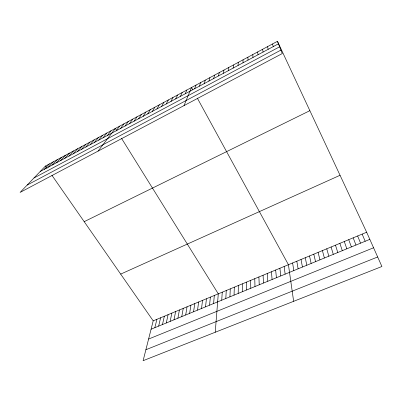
<?xml version="1.0" encoding="UTF-8"?>
<svg xmlns="http://www.w3.org/2000/svg" width="402" height="402" viewBox="0 0 402 402"><rect width="100%" height="100%" fill="white"/><g stroke="black" fill="none" stroke-linecap="round" stroke-linejoin="round"><path stroke-width="0.6" d="M242.376 291.721L242.436 283.802M243.014 62.802L243.069 59.797M238.205 293.435L238.366 285.495M234.054 295.138L234.311 287.174M229.924 296.837L230.281 288.852M225.813 298.525L226.261 290.515M238.059 65.461L238.255 62.38M221.718 300.209L222.266 292.179M215.231 332.248L218.286 293.827L121.484 138.288M213.588 303.545L214.321 295.475M209.548 305.203L210.377 297.113M233.135 68.099L233.472 64.953M205.528 306.857L206.447 298.741M201.528 308.5L202.538 300.364M197.543 310.138L198.643 301.982M193.578 311.766L194.764 303.59M228.235 70.727L228.713 67.511M189.628 313.389L190.905 305.193M185.694 315.002L187.061 306.791M181.779 316.61L183.232 308.379M177.885 318.213L179.423 309.962M223.361 73.335L223.979 70.059M174.006 319.806L175.629 311.535M170.141 321.394L171.85 313.103M166.297 322.972L168.091 314.666M218.517 75.933L219.266 72.591M162.468 324.545L164.343 316.223M158.654 326.112L160.614 317.771M154.86 327.67L156.901 319.309M51.928 175.302L153.202 320.846L143.117 360.694L381.9 266.501L366.654 232.235L277.46 41.305L45.471 166.021L20.1 192.412L282.279 53.551L277.46 41.305M213.693 78.516L214.583 75.109M208.899 81.088L209.919 77.616M204.131 83.646L205.286 80.109M199.387 86.189L200.668 82.586M194.668 88.716L196.081 85.053M184.026 105.59L191.513 87.51L192.679 89.641M185.176 93.802L186.845 90.018M180.403 96.359L182.201 92.515M175.659 98.907L177.583 94.998M170.935 101.435L172.991 97.47M166.237 103.952L168.418 99.927M161.569 106.455L163.87 102.374M156.921 108.947L159.348 104.806M152.303 111.424L154.845 107.223M147.705 113.887L150.368 109.63M143.132 116.339L145.911 112.027M138.584 118.776L141.484 114.409M134.057 121.198L137.072 116.776M129.56 123.615L132.685 119.138M125.082 126.012L128.323 121.484M120.625 128.399L123.982 123.816M116.193 130.776L119.66 126.138M98.078 151.112L115.359 128.449L116.902 130.921M107.404 135.489L111.083 130.75M103.038 137.826L106.831 133.037M98.701 140.152L102.595 135.313M94.38 142.464L98.384 137.579M90.088 144.77L94.194 139.831M85.812 147.057L90.018 142.072M81.561 149.338L85.872 144.303M77.33 151.604L81.742 146.524M73.119 153.86L77.631 148.735M68.933 156.107L73.541 150.931M64.767 158.338L69.471 153.122M60.622 160.559L65.425 155.298M56.496 162.77L61.395 157.463M52.391 164.971L57.385 159.619M48.31 167.162L53.396 161.765M44.245 169.337L49.426 163.895M40.2 171.503L278.445 43.813M33.979 177.98L279.621 46.798M27.155 185.076L280.923 50.099M84.189 221.663L309.872 110.681M120.68 274.104L340.052 175.282M153.202 320.846L366.654 232.235M151.082 329.223L369.825 239.361M148.594 339.052L373.569 247.773M145.891 349.735L377.664 256.984M45.471 166.021L47.074 168.322M197.312 98.108L288.43 264.707L293.636 301.319M362.142 234.11L365.187 241.27M357.644 235.979L360.564 243.17M353.167 237.833L355.966 245.054M348.715 239.682L351.393 246.939M344.278 241.527L346.836 248.808M339.866 243.356L342.303 250.672M272.471 43.989L273.3 46.572M335.474 245.18L337.791 252.521M331.097 246.999L333.298 254.371M326.746 248.803L328.831 256.205M322.409 250.602L324.379 258.034M267.501 46.657L268.184 49.315M318.098 252.396L319.952 259.853M313.801 254.18L315.545 261.662M309.525 255.953L311.158 263.466M305.269 257.717L306.791 265.26M262.561 49.315L263.094 52.044M301.033 259.481L302.44 267.044M296.812 261.23L298.113 268.822M292.611 262.973L293.807 270.591M257.652 51.953L258.034 54.752M284.154 266.486L285.134 274.154M279.898 268.25L280.767 275.948M275.656 270.013L276.42 277.737M271.44 271.762L272.094 279.511M252.763 54.582L252.999 57.451M267.24 273.506L267.792 281.279M263.059 275.239L263.506 283.038M258.898 276.968L259.24 284.792M254.752 278.692L254.994 286.536M247.903 57.195L247.994 60.134M250.627 280.4L250.768 288.274M246.521 282.109L246.562 290.003"/></g></svg>
